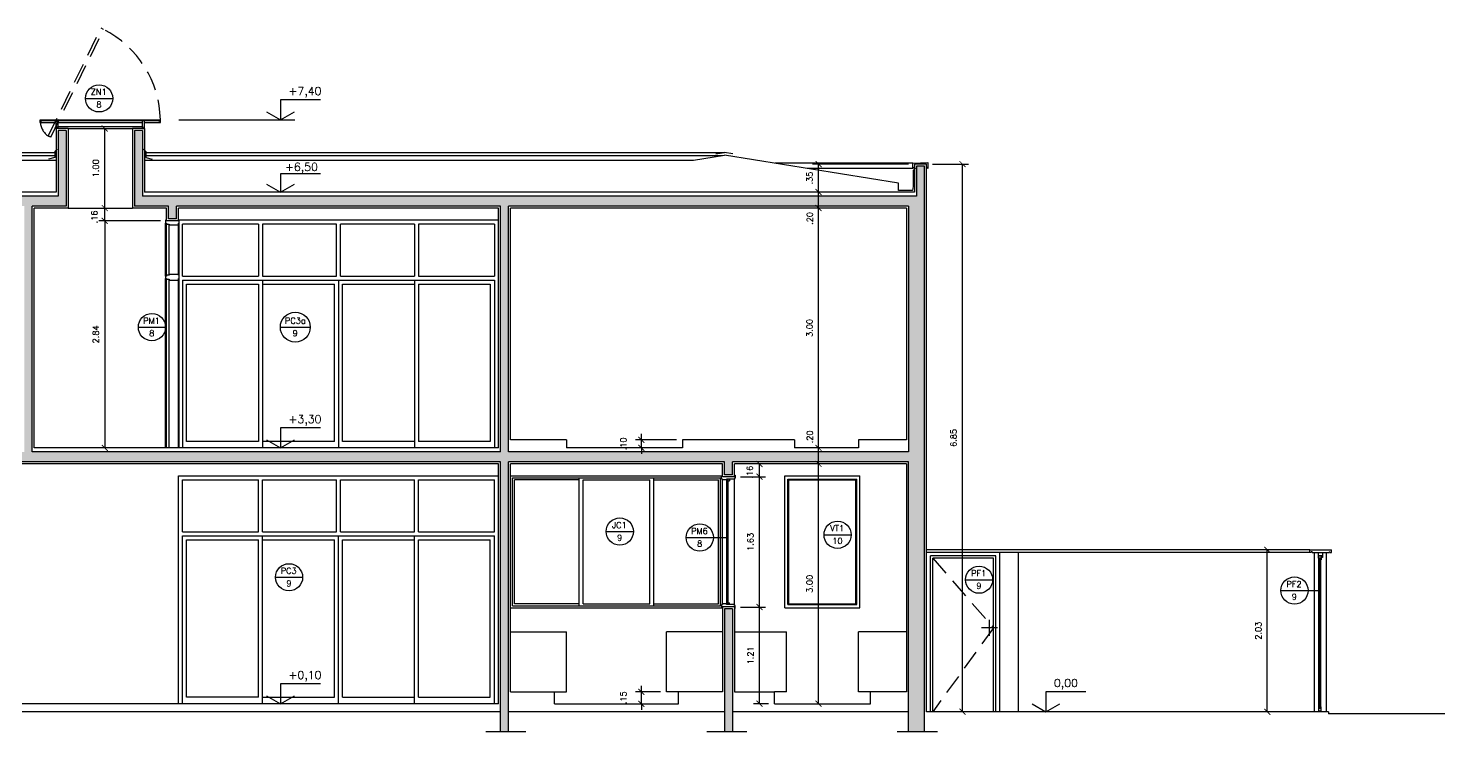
# Model space of a CAD drawing. Header units: millimetres. Extents: x 146.1 to 229.1, y 124.7 to 156.6.
# Drawn here: x 211.44 to 229.14, y 147.82 to 156.62 of the extents above; entities that cross this region are included whole.
import ezdxf

# ---------------------------------------------------------------- set-up
doc = ezdxf.new("R2010")
doc.units = ezdxf.units.MM
doc.linetypes.add('HIDDEN', pattern=[0.375, 0.25, -0.125])
for name, color, linetype in [('ALV', 5, 'Continuous'), ('CAIX', 2, 'Continuous'), ('CAIXN', 7, 'Continuous'), ('COTAS', 1, 'Continuous'), ('LPROJ', 7, 'HIDDEN'), ('LVISTA', 1, 'Continuous'), ('LVISTA01', 8, 'Continuous'), ('LVISTA02', 1, 'Continuous'), ('NOTAS', 2, 'Continuous'), ('REVEST', 2, 'Continuous'), ('SOLID', 8, 'Continuous')]:
    doc.layers.add(name, color=color, linetype=linetype)
doc.styles.add('60-50', font='romans.shx', dxfattribs={"height": 0.075})
doc.styles.add('80-50', font='romans.shx', dxfattribs={"height": 0.1})
doc.dimstyles.new('50', dxfattribs={"dimtxt": 0.1, "dimasz": 2.5, "dimexe": 1.25, "dimexo": 0.625, "dimgap": 0.075, "dimtad": 1, "dimzin": 0, "dimdsep": 46, "dimtxsty": '60-50', "dimcen": 2.5, "dimclrt": 3, "dimadec": 0, "dimazin": 0, "dimtfac": 1, "dimtmove": 0, "dimatfit": 3, "dimfxl": 1, "dimarcsym": 0})

# ---------------------------------------------------------------- blocks, each defined once
blk = doc.blocks.new('_ARCHTICK')
at = {"color": 0, "linetype": 'ByBlock', "const_width": 0.15}
blk.add_lwpolyline([(-0.5, -0.5), (0.5, 0.5)], dxfattribs=at)
blk = doc.blocks.new('*D47')
at = {"color": 0, "linetype": 'ByBlock'}
blk.add_line((221.313, 148.173), (221.313, 151.173), dxfattribs=at)
at = {"layer": 'DEFPOINTS', "color": 0, "linetype": 'ByBlock'}
for p in [(221.313, 151.173), (221.313, 151.173), (221.313, 148.173)]:
    blk.add_point(p, dxfattribs=at)
at = {"color": 0, "linetype": 'ByBlock', "xscale": 0.075, "yscale": 0.075, "zscale": 0.075}
for p, rotation in [((221.313, 151.173), 90), ((221.313, 148.173), 270)]:
    blk.add_blockref('_ARCHTICK', p, dxfattribs=dict(at, rotation=rotation))
at = {"color": 3, "linetype": 'ByBlock', "insert": (221.201, 149.673), "char_height": 0.075, "attachment_point": 5, "rotation": 90, "style": '60-50'}
blk.add_mtext('3.00', dxfattribs=at)
blk = doc.blocks.new('*D48')
at = {"color": 0, "linetype": 'ByBlock'}
blk.add_line((221.313, 151.173), (221.313, 151.373), dxfattribs=at)
at = {"layer": 'DEFPOINTS', "color": 0, "linetype": 'ByBlock'}
for p in [(221.313, 151.373), (221.313, 151.373), (221.313, 151.173)]:
    blk.add_point(p, dxfattribs=at)
at = {"color": 0, "linetype": 'ByBlock', "xscale": 0.075, "yscale": 0.075, "zscale": 0.075}
for p, rotation in [((221.313, 151.373), 90), ((221.313, 151.173), 270)]:
    blk.add_blockref('_ARCHTICK', p, dxfattribs=dict(at, rotation=rotation))
at = {"color": 3, "linetype": 'ByBlock', "insert": (221.204, 151.511), "char_height": 0.075, "attachment_point": 5, "rotation": 90, "style": '60-50'}
blk.add_mtext('.20', dxfattribs=at)
blk = doc.blocks.new('*D49')
at = {"color": 0, "linetype": 'ByBlock'}
blk.add_line((221.313, 151.373), (221.313, 154.373), dxfattribs=at)
at = {"layer": 'DEFPOINTS', "color": 0, "linetype": 'ByBlock'}
for p in [(221.313, 154.373), (221.313, 154.373), (221.313, 151.373)]:
    blk.add_point(p, dxfattribs=at)
at = {"color": 0, "linetype": 'ByBlock', "xscale": 0.075, "yscale": 0.075, "zscale": 0.075}
for p, rotation in [((221.313, 154.373), 90), ((221.313, 151.373), 270)]:
    blk.add_blockref('_ARCHTICK', p, dxfattribs=dict(at, rotation=rotation))
at = {"color": 3, "linetype": 'ByBlock', "insert": (221.201, 152.873), "char_height": 0.075, "attachment_point": 5, "rotation": 90, "style": '60-50'}
blk.add_mtext('3.00', dxfattribs=at)
blk = doc.blocks.new('*D50')
at = {"color": 0, "linetype": 'ByBlock'}
blk.add_line((221.313, 154.373), (221.313, 154.573), dxfattribs=at)
at = {"layer": 'DEFPOINTS', "color": 0, "linetype": 'ByBlock'}
for p in [(221.313, 154.573), (221.313, 154.573), (221.313, 154.373)]:
    blk.add_point(p, dxfattribs=at)
at = {"color": 0, "linetype": 'ByBlock', "xscale": 0.075, "yscale": 0.075, "zscale": 0.075}
for p, rotation in [((221.313, 154.573), 90), ((221.313, 154.373), 270)]:
    blk.add_blockref('_ARCHTICK', p, dxfattribs=dict(at, rotation=rotation))
at = {"color": 3, "linetype": 'ByBlock', "insert": (221.203, 154.244), "char_height": 0.075, "attachment_point": 5, "rotation": 90, "style": '60-50'}
blk.add_mtext('.20', dxfattribs=at)
blk = doc.blocks.new('*D51')
at = {"color": 0, "linetype": 'ByBlock'}
for p, q in [((222.436, 154.923), (221.238, 154.923)), ((221.313, 154.573), (221.313, 154.923))]:
    blk.add_line(p, q, dxfattribs=at)
at = {"layer": 'DEFPOINTS', "color": 0, "linetype": 'ByBlock'}
for p in [(221.313, 154.923), (222.511, 154.923), (221.313, 154.573)]:
    blk.add_point(p, dxfattribs=at)
at = {"color": 0, "linetype": 'ByBlock', "xscale": 0.075, "yscale": 0.075, "zscale": 0.075}
for p, rotation in [((221.313, 154.923), 90), ((221.313, 154.573), 270)]:
    blk.add_blockref('_ARCHTICK', p, dxfattribs=dict(at, rotation=rotation))
at = {"color": 3, "linetype": 'ByBlock', "insert": (221.201, 154.748), "char_height": 0.075, "attachment_point": 5, "rotation": 90, "style": '60-50'}
blk.add_mtext('.35', dxfattribs=at)
blk = doc.blocks.new('*D52')
at = {"color": 0, "linetype": 'ByBlock'}
for p, q in [((219.098, 148.323), (219.098, 148.398)), ((219.336, 148.323), (219.023, 148.323)), ((219.098, 148.173), (219.098, 148.323)), ((219.098, 148.173), (219.098, 148.323)), ((219.098, 148.173), (219.098, 148.098))]:
    blk.add_line(p, q, dxfattribs=at)
at = {"layer": 'DEFPOINTS', "color": 0, "linetype": 'ByBlock'}
for p in [(219.098, 148.323), (219.411, 148.323), (219.098, 148.173)]:
    blk.add_point(p, dxfattribs=at)
at = {"color": 0, "linetype": 'ByBlock', "xscale": 0.075, "yscale": 0.075, "zscale": 0.075}
for p, rotation in [((219.098, 148.323), 270), ((219.098, 148.173), 90)]:
    blk.add_blockref('_ARCHTICK', p, dxfattribs=dict(at, rotation=rotation))
at = {"color": 3, "linetype": 'ByBlock', "insert": (218.873, 148.248), "char_height": 0.075, "attachment_point": 5, "rotation": 90, "style": '60-50'}
blk.add_mtext('.15', dxfattribs=at)
blk = doc.blocks.new('*D53')
at = {"color": 0, "linetype": 'ByBlock'}
for p, q in [((219.098, 151.473), (219.098, 151.548)), ((219.536, 151.473), (219.023, 151.473)), ((219.098, 151.373), (219.098, 151.473)), ((219.098, 151.373), (219.098, 151.473)), ((219.098, 151.373), (219.098, 151.298))]:
    blk.add_line(p, q, dxfattribs=at)
at = {"layer": 'DEFPOINTS', "color": 0, "linetype": 'ByBlock'}
for p in [(219.098, 151.473), (219.098, 151.373), (219.611, 151.473)]:
    blk.add_point(p, dxfattribs=at)
at = {"color": 0, "linetype": 'ByBlock', "xscale": 0.075, "yscale": 0.075, "zscale": 0.075}
for p, rotation in [((219.098, 151.473), 270), ((219.098, 151.373), 90)]:
    blk.add_blockref('_ARCHTICK', p, dxfattribs=dict(at, rotation=rotation))
at = {"color": 3, "linetype": 'ByBlock', "insert": (218.873, 151.423), "char_height": 0.075, "attachment_point": 5, "rotation": 90, "style": '60-50'}
blk.add_mtext('.10', dxfattribs=at)
blk = doc.blocks.new('*D54')
at = {"color": 0, "linetype": 'ByBlock'}
for p, q in [((222.736, 154.923), (223.187, 154.923)), ((223.112, 148.073), (223.112, 154.923))]:
    blk.add_line(p, q, dxfattribs=at)
at = {"layer": 'DEFPOINTS', "color": 0, "linetype": 'ByBlock'}
for p in [(222.661, 154.923), (223.112, 154.923), (223.112, 148.073)]:
    blk.add_point(p, dxfattribs=at)
at = {"color": 0, "linetype": 'ByBlock', "xscale": 0.075, "yscale": 0.075, "zscale": 0.075}
for p, rotation in [((223.112, 154.923), 90), ((223.112, 148.073), 270)]:
    blk.add_blockref('_ARCHTICK', p, dxfattribs=dict(at, rotation=rotation))
at = {"color": 3, "linetype": 'ByBlock', "insert": (223, 151.498), "char_height": 0.075, "attachment_point": 5, "rotation": 90, "style": '60-50'}
blk.add_mtext('6.85', dxfattribs=at)
blk = doc.blocks.new('*D55')
at = {"color": 0, "linetype": 'ByBlock'}
blk.add_line((226.922, 148.073), (226.922, 150.098), dxfattribs=at)
at = {"layer": 'DEFPOINTS', "color": 0, "linetype": 'ByBlock'}
for p in [(226.922, 150.098), (226.922, 150.098), (226.922, 148.073)]:
    blk.add_point(p, dxfattribs=at)
at = {"color": 0, "linetype": 'ByBlock', "xscale": 0.075, "yscale": 0.075, "zscale": 0.075}
for p, rotation in [((226.922, 150.098), 90), ((226.922, 148.073), 270)]:
    blk.add_blockref('_ARCHTICK', p, dxfattribs=dict(at, rotation=rotation))
at = {"color": 3, "linetype": 'ByBlock', "insert": (226.81, 149.086), "char_height": 0.075, "attachment_point": 5, "rotation": 90, "style": '60-50'}
blk.add_mtext('2.03', dxfattribs=at)
blk = doc.blocks.new('*D56')
at = {"color": 0, "linetype": 'ByBlock'}
blk.add_line((212.391, 154.373), (212.391, 155.368), dxfattribs=at)
at = {"layer": 'DEFPOINTS', "color": 0, "linetype": 'ByBlock'}
for p in [(212.391, 155.368), (212.391, 155.368), (212.391, 154.373)]:
    blk.add_point(p, dxfattribs=at)
at = {"color": 0, "linetype": 'ByBlock', "xscale": 0.075, "yscale": 0.075, "zscale": 0.075}
for p, rotation in [((212.391, 155.368), 90), ((212.391, 154.373), 270)]:
    blk.add_blockref('_ARCHTICK', p, dxfattribs=dict(at, rotation=rotation))
at = {"color": 3, "linetype": 'ByBlock', "insert": (212.278, 154.871), "char_height": 0.075, "attachment_point": 5, "rotation": 90, "style": '60-50'}
blk.add_mtext('1.00', dxfattribs=at)
blk = doc.blocks.new('*D57')
at = {"color": 0, "linetype": 'ByBlock'}
for p, q in [((213.086, 154.213), (212.316, 154.213)), ((212.391, 154.213), (212.391, 154.373))]:
    blk.add_line(p, q, dxfattribs=at)
at = {"layer": 'DEFPOINTS', "color": 0, "linetype": 'ByBlock'}
for p in [(212.391, 154.373), (212.391, 154.373), (213.161, 154.213)]:
    blk.add_point(p, dxfattribs=at)
at = {"color": 0, "linetype": 'ByBlock', "xscale": 0.075, "yscale": 0.075, "zscale": 0.075}
for p, rotation in [((212.391, 154.373), 90), ((212.391, 154.213), 270)]:
    blk.add_blockref('_ARCHTICK', p, dxfattribs=dict(at, rotation=rotation))
at = {"color": 3, "linetype": 'ByBlock', "insert": (212.261, 154.262), "char_height": 0.075, "attachment_point": 5, "rotation": 90, "style": '60-50'}
blk.add_mtext('.16', dxfattribs=at)
blk = doc.blocks.new('*D58')
at = {"color": 0, "linetype": 'ByBlock'}
for p, q in [((220.336, 149.383), (220.65, 149.383)), ((220.575, 148.173), (220.575, 149.383)), ((220.686, 148.173), (220.5, 148.173))]:
    blk.add_line(p, q, dxfattribs=at)
at = {"layer": 'DEFPOINTS', "color": 0, "linetype": 'ByBlock'}
for p in [(220.261, 149.383), (220.575, 149.383), (220.761, 148.173)]:
    blk.add_point(p, dxfattribs=at)
at = {"color": 0, "linetype": 'ByBlock', "xscale": 0.075, "yscale": 0.075, "zscale": 0.075}
for p, rotation in [((220.575, 149.383), 90), ((220.575, 148.173), 270)]:
    blk.add_blockref('_ARCHTICK', p, dxfattribs=dict(at, rotation=rotation))
at = {"color": 3, "linetype": 'ByBlock', "insert": (220.462, 148.778), "char_height": 0.075, "attachment_point": 5, "rotation": 90, "style": '60-50'}
blk.add_mtext('1.21', dxfattribs=at)
blk = doc.blocks.new('*D59')
at = {"color": 0, "linetype": 'ByBlock'}
for p, q in [((220.336, 151.013), (220.65, 151.013)), ((220.575, 149.383), (220.575, 151.013))]:
    blk.add_line(p, q, dxfattribs=at)
at = {"layer": 'DEFPOINTS', "color": 0, "linetype": 'ByBlock'}
for p in [(220.261, 151.013), (220.575, 151.013), (220.261, 149.383)]:
    blk.add_point(p, dxfattribs=at)
at = {"color": 0, "linetype": 'ByBlock', "xscale": 0.075, "yscale": 0.075, "zscale": 0.075}
for p, rotation in [((220.575, 151.013), 90), ((220.575, 149.383), 270)]:
    blk.add_blockref('_ARCHTICK', p, dxfattribs=dict(at, rotation=rotation))
at = {"color": 3, "linetype": 'ByBlock', "insert": (220.462, 150.198), "char_height": 0.075, "attachment_point": 5, "rotation": 90, "style": '60-50'}
blk.add_mtext('1.63', dxfattribs=at)
blk = doc.blocks.new('*D60')
at = {"color": 0, "linetype": 'ByBlock'}
for p, q in [((220.5, 151.173), (220.5, 151.173)), ((220.575, 151.013), (220.575, 151.173))]:
    blk.add_line(p, q, dxfattribs=at)
at = {"layer": 'DEFPOINTS', "color": 0, "linetype": 'ByBlock'}
for p in [(220.261, 151.013), (220.575, 151.173), (220.575, 151.173)]:
    blk.add_point(p, dxfattribs=at)
at = {"color": 0, "linetype": 'ByBlock', "xscale": 0.075, "yscale": 0.075, "zscale": 0.075}
for p, rotation in [((220.575, 151.173), 90), ((220.575, 151.013), 270)]:
    blk.add_blockref('_ARCHTICK', p, dxfattribs=dict(at, rotation=rotation))
at = {"color": 3, "linetype": 'ByBlock', "insert": (220.453, 151.07), "char_height": 0.075, "attachment_point": 5, "rotation": 90, "style": '60-50'}
blk.add_mtext('.16', dxfattribs=at)
blk = doc.blocks.new('*D61')
at = {"color": 0, "linetype": 'ByBlock'}
blk.add_line((212.391, 154.213), (212.391, 151.373), dxfattribs=at)
at = {"layer": 'DEFPOINTS', "color": 0, "linetype": 'ByBlock'}
for p in [(212.391, 154.213), (212.391, 151.373), (212.391, 151.373)]:
    blk.add_point(p, dxfattribs=at)
at = {"color": 0, "linetype": 'ByBlock', "xscale": 0.075, "yscale": 0.075, "zscale": 0.075}
for p, rotation in [((212.391, 154.213), 90), ((212.391, 151.373), 270)]:
    blk.add_blockref('_ARCHTICK', p, dxfattribs=dict(at, rotation=rotation))
at = {"color": 3, "linetype": 'ByBlock', "insert": (212.278, 152.793), "char_height": 0.075, "attachment_point": 5, "rotation": 90, "style": '60-50'}
blk.add_mtext('2.84', dxfattribs=at)

msp = doc.modelspace()

# ---------------------------------------------------------------- hatches: boundary and pattern name
at = {"layer": 'SOLID'}
h = msp.add_hatch(color=256, dxfattribs=at)
h.paths.add_polyline_path([(202.9857, 151.1983), (217.3357, 151.1983), (217.3357, 147.8233), (217.4357, 147.8233), (217.4357, 151.1983), (220.1357, 151.1983), (220.1357, 151.0383), (220.2357, 151.0383), (220.2357, 151.1983), (222.4357, 151.1983), (222.4357, 147.8233), (222.6357, 147.8233), (222.6357, 154.8983), (222.5357, 154.8983), (222.5357, 154.5233), (212.8607, 154.5233), (212.8607, 155.3433), (212.7607, 155.3433), (212.7607, 154.3983), (213.1857, 154.3983), (213.1857, 154.2383), (213.2857, 154.2383), (213.2857, 154.3983), (217.3357, 154.3983), (217.3357, 151.3233), (211.4857, 151.3233), (211.4857, 154.3983), (211.9107, 154.3983), (211.9107, 155.3433), (211.8107, 155.3433), (211.8107, 154.5233), (202.8857, 154.5233), (202.8857, 154.8983), (202.7857, 154.8983), (202.7857, 147.8233), (202.9857, 147.8233)])
h.paths.add_polyline_path([(202.9857, 151.3233), (202.9857, 154.3983), (207.7857, 154.3983), (207.7857, 151.3233)], flags=16)
h.paths.add_polyline_path([(207.8857, 151.3233), (207.8857, 154.3983), (211.3857, 154.3983), (211.3857, 151.3233)], flags=16)
h.paths.add_polyline_path([(217.4357, 151.3233), (217.4357, 154.3983), (222.4357, 154.3983), (222.4357, 151.3233)], flags=16)
h.paths.add_polyline_path([(220.1357, 147.8233), (220.2357, 147.8233), (220.2357, 149.3583), (220.1357, 149.3583)], flags=17)

# ---------------------------------------------------------------- linework, layer by layer
at = {"layer": 'ALV'}
for p, q in [((211.8107, 155.3433), (211.8107, 154.5233)), ((211.9107, 155.3433), (211.8107, 155.3433)), ((211.9107, 155.3433), (211.9107, 154.3983)), ((212.7607, 155.3433), (212.7607, 154.3983)), ((212.8607, 155.3433), (212.7607, 155.3433)), ((212.8607, 155.3433), (212.8607, 154.5233)), ((222.6357, 154.8983), (222.5357, 154.8983)), ((222.5357, 154.8983), (222.5357, 154.5233)), ((222.6357, 147.8233), (222.6357, 154.8983)), ((211.8107, 154.5233), (202.8857, 154.5233)), ((211.4857, 151.3233), (211.4857, 154.3983)), ((211.9107, 154.3983), (211.4857, 154.3983)), ((213.1857, 154.3983), (212.7607, 154.3983)), ((222.5357, 154.5233), (212.8607, 154.5233)), ((213.1857, 154.2383), (213.1857, 154.3983)), ((217.3357, 154.3983), (213.2857, 154.3983)), ((213.2857, 154.2383), (213.2857, 154.3983)), ((217.3357, 151.3233), (217.3357, 154.3983)), ((217.4357, 151.3233), (217.4357, 154.3983)), ((222.4357, 154.3983), (217.4357, 154.3983)), ((222.4357, 154.3983), (222.4357, 151.3233)), ((213.2857, 154.2383), (213.1857, 154.2383)), ((217.3357, 151.1983), (202.9857, 151.1983)), ((217.3357, 151.3233), (211.4857, 151.3233)), ((217.3357, 147.8233), (217.3357, 151.1983)), ((222.4357, 151.3233), (217.4357, 151.3233)), ((217.4357, 147.8233), (217.4357, 151.1983)), ((220.1357, 151.1983), (217.4357, 151.1983)), ((220.1357, 151.0383), (220.1357, 151.1983)), ((222.4357, 151.1983), (220.2357, 151.1983)), ((220.2357, 151.0383), (220.2357, 151.1983)), ((222.4357, 147.8233), (222.4357, 151.1983)), ((220.2357, 151.0383), (220.1357, 151.0383)), ((220.1357, 149.3583), (220.1357, 147.8233)), ((220.2357, 149.3583), (220.1357, 149.3583)), ((220.2357, 149.3583), (220.2357, 147.8233))]:
    msp.add_line(p, q, dxfattribs=at)
at = {"layer": 'CAIX'}
for p, q in [((213.1607, 153.5333), (213.1607, 154.1733)), ((213.1957, 153.5433), (213.1957, 154.1633)), ((213.1607, 151.3733), (213.1607, 153.4833)), ((213.1957, 151.3733), (213.1957, 153.4733)), ((220.1607, 150.9733), (220.1607, 149.4233)), ((220.1807, 150.9833), (220.1807, 149.4133)), ((220.1807, 150.9633), (220.2007, 150.9633)), ((220.2007, 150.9833), (220.2007, 150.9633)), ((227.5757, 149.9933), (227.5757, 148.1146)), ((227.5857, 149.9908), (227.5857, 148.1346)), ((220.1807, 149.4333), (220.2007, 149.4333)), ((220.2007, 149.4133), (220.2007, 149.4333))]:
    msp.add_line(p, q, dxfattribs=at)
for points in [[(211.796, 155.109), (211.766, 155.079), (211.766, 155.004), (211.686, 154.984)], [(212.8753, 155.1113), (212.9053, 155.0813), (212.9053, 155.0063), (212.9853, 154.9863)], [(222.5107, 154.8883), (222.4907, 154.8683), (222.4907, 154.9333), (222.6807, 154.9433), (222.6807, 154.8683), (222.6607, 154.8883)], [(222.5267, 154.8746), (222.4967, 154.8446), (222.4967, 154.6427), (222.4891, 154.5933)], [(213.1607, 154.2233), (213.1507, 154.2233), (213.1507, 154.1833), (213.1607, 154.1833), (213.1607, 154.1733), (213.1957, 154.1733), (213.1957, 154.1633), (213.3107, 154.1633), (213.3107, 154.1833), (213.3207, 154.1833), (213.3207, 154.2233), (213.3107, 154.2233)], [(220.2607, 151.0333), (220.2707, 151.0333), (220.2707, 150.9933), (220.2607, 150.9933), (220.2607, 150.9833), (220.1607, 150.9833), (220.1607, 150.9733), (220.1107, 150.9733), (220.1107, 150.9833), (220.1007, 150.9833), (220.1007, 151.0233), (220.1107, 151.0233)], [(227.6117, 150.0633), (227.6117, 150.0033), (227.6017, 150.0033), (227.6017, 150.0233), (227.5607, 150.0233), (227.5607, 150.0633)], [(220.2607, 149.3633), (220.2707, 149.3633), (220.2707, 149.4033), (220.2607, 149.4033), (220.2607, 149.4133), (220.1607, 149.4133), (220.1607, 149.4233), (220.1107, 149.4233), (220.1107, 149.4133), (220.1007, 149.4133), (220.1007, 149.3733), (220.1107, 149.3733)]]:
    msp.add_lwpolyline(points, dxfattribs=at)
for points in [[(213.1957, 153.5333), (213.1607, 153.5333), (213.1607, 153.5233), (213.1507, 153.5233), (213.1507, 153.4933), (213.1607, 153.4933), (213.1607, 153.4833), (213.1957, 153.4833), (213.1957, 153.4733), (213.3107, 153.4733), (213.3107, 153.4933), (213.3207, 153.4933), (213.3207, 153.5333), (213.3107, 153.5333), (213.3107, 153.5433), (213.1957, 153.5433)], [(227.5957, 150.0233), (227.5957, 149.9733), (227.5857, 149.9733), (227.5857, 149.9933), (227.5707, 149.9933), (227.5707, 149.9933), (227.5607, 149.9933), (227.5607, 150.0233)], [(227.5957, 148.0846), (227.5957, 148.1346), (227.5857, 148.1346), (227.5857, 148.1146), (227.5707, 148.1146), (227.5707, 148.1146), (227.5607, 148.1146), (227.5607, 148.0846)]]:
    msp.add_lwpolyline(points, close=True, dxfattribs=at)
at = {"layer": 'CAIXN', "color": 8, "ltscale": 0.5}
for p, q in [((212.1499, 155.745), (212.4899, 155.745)), ((212.8107, 152.8838), (213.1507, 152.8838)), ((214.5858, 152.8838), (214.9598, 152.8838)), ((218.6584, 150.3265), (218.9984, 150.3265)), ((219.6582, 150.2524), (220.1607, 150.2524)), ((221.3811, 150.2867), (221.7211, 150.2867)), ((214.5246, 149.755), (214.8646, 149.755)), ((223.1492, 149.7246), (223.4892, 149.7246)), ((227.0915, 149.5885), (227.5757, 149.5885))]:
    msp.add_line(p, q, dxfattribs=at)
for centre, radius in [((212.3199, 155.745), 0.17), ((212.9807, 152.8838), 0.17), ((214.7728, 152.8838), 0.187), ((218.8284, 150.3265), 0.17), ((219.8282, 150.2524), 0.17), ((221.5511, 150.2867), 0.17), ((214.6946, 149.755), 0.17), ((223.3192, 149.7246), 0.17), ((227.2615, 149.5885), 0.17)]:
    msp.add_circle(centre, radius, dxfattribs=at)
at = {"layer": 'LPROJ'}
for p, q in [((211.6845, 155.2749), (212.3445, 156.6219)), ((211.7159, 155.2595), (212.376, 156.6066)), ((212.376, 156.6066), (212.3445, 156.6219)), ((211.7159, 155.2595), (211.6845, 155.2749)), ((211.7159, 155.2595), (211.6934, 155.2705)), ((222.7407, 149.9933), (223.4999, 149.1233)), ((223.4999, 149.1233), (222.7407, 148.0733))]:
    msp.add_line(p, q, dxfattribs=at)
for radius, start, end in [(1.2877, 1.00118, 63.33856), (0.2129, 183.36646, 237.82728)]:
    msp.add_arc((211.7982, 155.4558), radius, start, end, dxfattribs=at)
at = {"layer": 'LVISTA', "color": 2}
for p, q in [((211.5857, 155.4783), (213.0857, 155.4783)), ((211.5857, 155.4683), (211.5857, 155.4783)), ((211.6107, 155.4683), (213.0607, 155.4683)), ((213.0857, 155.4683), (213.0857, 155.4783)), ((222.3107, 154.5933), (222.3107, 154.6828)), ((222.4891, 154.5933), (222.3107, 154.5933))]:
    msp.add_line(p, q, dxfattribs=at)
at = {"layer": 'LVISTA'}
for p, q in [((211.5907, 155.4433), (211.7857, 155.4433)), ((211.7857, 155.3933), (211.7857, 155.4683)), ((211.8107, 155.3733), (211.8107, 155.4683)), ((211.8107, 155.4433), (212.8607, 155.4433)), ((212.8607, 155.3733), (212.8607, 155.4683)), ((212.8857, 155.3933), (212.8857, 155.4683)), ((212.8857, 155.4433), (213.0807, 155.4433)), ((211.8107, 155.3933), (212.8607, 155.3933)), ((211.9357, 155.3683), (212.7357, 155.3683)), ((205.5857, 155.0669), (211.766, 155.0669)), ((205.5857, 155.0324), (211.766, 155.0324)), ((212.9053, 155.0669), (220.1357, 155.0669)), ((212.9053, 155.0324), (220.1105, 155.0324)), ((211.9357, 154.3733), (212.7357, 154.3733))]:
    msp.add_line(p, q, dxfattribs=at)
at = {"layer": 'LVISTA', "color": 2}
for points in [[(211.6107, 155.4633), (211.5907, 155.4633), (211.5907, 155.4433), (211.5857, 155.4433), (211.5857, 155.4683), (211.6107, 155.4683)], [(211.6107, 155.4633), (211.5907, 155.4633), (211.5907, 155.4433), (211.5857, 155.4433), (211.5857, 155.4683), (211.6107, 155.4683)], [(213.0607, 155.4633), (213.0807, 155.4633), (213.0807, 155.4433), (213.0857, 155.4433), (213.0857, 155.4683), (213.0607, 155.4683)], [(213.0607, 155.4633), (213.0807, 155.4633), (213.0807, 155.4433), (213.0857, 155.4433), (213.0857, 155.4683), (213.0607, 155.4683)], [(211.7907, 155.3933), (211.7907, 155.3733), (211.8107, 155.3733), (211.8107, 155.3683), (211.7857, 155.3683), (211.7857, 155.3933)], [(212.8807, 155.3933), (212.8807, 155.3733), (212.8607, 155.3733), (212.8607, 155.3683), (212.8857, 155.3683), (212.8857, 155.3933)]]:
    msp.add_lwpolyline(points, close=True, dxfattribs=at)
at = {"layer": 'LVISTA'}
msp.add_circle((211.7982, 155.4558), 0.00535, dxfattribs=at)
at = {"layer": 'LVISTA01'}
for p, q in [((217.4607, 149.0733), (218.1607, 149.0733)), ((218.1607, 148.3233), (218.1607, 149.0733)), ((219.4107, 148.3233), (219.4107, 149.0733)), ((220.1107, 149.0733), (219.4107, 149.0733)), ((220.2607, 149.0733), (220.9107, 149.0733)), ((220.9107, 148.3233), (220.9107, 149.0733)), ((221.8107, 148.3233), (221.8107, 149.0733)), ((222.4107, 149.0733), (221.8107, 149.0733)), ((218.0107, 148.3233), (218.1607, 148.3233)), ((219.5607, 148.3233), (219.4107, 148.3233)), ((220.9107, 148.3233), (220.7607, 148.3233)), ((221.9607, 148.3233), (221.8107, 148.3233))]:
    msp.add_line(p, q, dxfattribs=at)
at = {"layer": 'LVISTA02', "color": 2}
for p, q in [((205.4119, 154.9737), (211.7857, 154.9737)), ((212.8857, 154.9737), (219.7498, 154.9737)), ((219.7498, 154.9737), (220.1357, 155.0365)), ((220.0296, 155.0496), (220.1357, 155.0669)), ((220.2417, 155.0496), (220.1357, 155.0669)), ((222.3107, 154.6828), (220.1357, 155.0365))]:
    msp.add_line(p, q, dxfattribs=at)
at = {"layer": 'LVISTA02'}
for p, q in [((222.4907, 154.9333), (220.7702, 154.9333)), ((222.4907, 154.8683), (221.1699, 154.8683)), ((217.3107, 154.2233), (213.3207, 154.2233)), ((213.1507, 153.5233), (213.1507, 154.1833)), ((213.3107, 153.5433), (213.3107, 154.1633)), ((213.3207, 153.5333), (213.3207, 154.1833)), ((213.3607, 153.5233), (213.3607, 154.1733)), ((214.3107, 154.1733), (213.3607, 154.1733)), ((214.3107, 154.1733), (214.3107, 153.5233)), ((214.3607, 154.1733), (214.3607, 153.5233)), ((215.2857, 154.1733), (214.3607, 154.1733)), ((215.2857, 153.5233), (215.2857, 154.1733)), ((215.3357, 153.5233), (215.3357, 154.1733)), ((216.2607, 154.1733), (215.3357, 154.1733)), ((216.2607, 154.1733), (216.2607, 153.5233)), ((216.3107, 154.1733), (216.3107, 153.5233)), ((217.2607, 154.1733), (216.3107, 154.1733)), ((217.2607, 154.1733), (217.2607, 153.5233)), ((213.1507, 151.3733), (213.1507, 153.4933)), ((213.3207, 151.3733), (213.3207, 153.4933)), ((213.3607, 153.5233), (214.3107, 153.5233)), ((214.3607, 153.5233), (215.2857, 153.5233)), ((215.3357, 153.5233), (216.2607, 153.5233)), ((216.3107, 153.5233), (217.2607, 153.5233)), ((213.3107, 151.3733), (213.3107, 153.4733)), ((213.3607, 153.4733), (213.3607, 151.3733)), ((213.3607, 153.4733), (217.2607, 153.4733)), ((213.4132, 153.4233), (214.3107, 153.4233)), ((213.4132, 151.4533), (213.4132, 153.4233)), ((214.3107, 153.4233), (214.3107, 151.4533)), ((214.3607, 153.4733), (214.3607, 151.3733)), ((214.3607, 153.4233), (215.2607, 153.4233)), ((215.2607, 151.4533), (215.2607, 153.4233)), ((215.3107, 153.4733), (215.3107, 151.3733)), ((215.3607, 151.4533), (215.3607, 153.4233)), ((215.3607, 153.4233), (216.2607, 153.4233)), ((216.2607, 153.4733), (216.2607, 151.3733)), ((216.3107, 153.4233), (216.3107, 151.4533)), ((216.3107, 153.4233), (217.2082, 153.4233)), ((217.2082, 153.4233), (217.2082, 151.4533)), ((217.2607, 153.4733), (217.2607, 151.3733)), ((214.3107, 151.4533), (213.4132, 151.4533)), ((215.2607, 151.4533), (214.3607, 151.4533)), ((216.2607, 151.4533), (215.3607, 151.4533)), ((217.2082, 151.4533), (216.3107, 151.4533)), ((213.3107, 148.1733), (213.3107, 151.0233)), ((213.3107, 151.0233), (217.3107, 151.0233)), ((217.4607, 151.0233), (220.1007, 151.0233)), ((220.8907, 149.3733), (220.8907, 151.0233)), ((220.8907, 151.0233), (221.8307, 151.0233)), ((221.8307, 149.3733), (221.8307, 151.0233)), ((213.3607, 150.3233), (213.3607, 150.9733)), ((213.3607, 150.9733), (214.3107, 150.9733)), ((214.3107, 150.3233), (214.3107, 150.9733)), ((214.3607, 150.3233), (214.3607, 150.9733)), ((214.3607, 150.9733), (215.2857, 150.9733)), ((215.2857, 150.3233), (215.2857, 150.9733)), ((215.3357, 150.3233), (215.3357, 150.9733)), ((215.3357, 150.9733), (216.2607, 150.9733)), ((216.2607, 150.3233), (216.2607, 150.9733)), ((216.3107, 150.3233), (216.3107, 150.9733)), ((216.3107, 150.9733), (217.2607, 150.9733)), ((217.2607, 150.3233), (217.2607, 150.9733)), ((217.4857, 149.3983), (217.4857, 150.9983)), ((217.4857, 150.9983), (220.0857, 150.9983)), ((217.5107, 149.4233), (217.5107, 150.9733)), ((218.319, 150.9733), (217.5107, 150.9733)), ((218.319, 149.3983), (218.319, 150.9983)), ((218.369, 149.4233), (218.369, 150.9733)), ((218.369, 150.9733), (219.2023, 150.9733)), ((219.2023, 149.4233), (219.2023, 150.9733)), ((219.2523, 149.3983), (219.2523, 150.9983)), ((219.2523, 150.9733), (220.0607, 150.9733)), ((220.0607, 149.4233), (220.0607, 150.9733)), ((220.0857, 149.3983), (220.0857, 150.9983)), ((220.1107, 149.4233), (220.1107, 150.9733)), ((220.2607, 149.4133), (220.2607, 150.9833)), ((220.9307, 149.4133), (220.9307, 150.9833)), ((220.9307, 150.9833), (221.7907, 150.9833)), ((220.9407, 149.4233), (220.9407, 150.9733)), ((220.9407, 150.9733), (221.7807, 150.9733)), ((221.7807, 149.4233), (221.7807, 150.9733)), ((221.7907, 149.4133), (221.7907, 150.9833)), ((213.3607, 150.3233), (214.3107, 150.3233)), ((214.3607, 150.3233), (215.2857, 150.3233)), ((215.3357, 150.3233), (216.2607, 150.3233)), ((216.3107, 150.3233), (217.2607, 150.3233)), ((213.3607, 148.1733), (213.3607, 150.2733)), ((213.3607, 150.2733), (217.2607, 150.2733)), ((213.4132, 148.2533), (213.4132, 150.2233)), ((213.4132, 150.2233), (214.3107, 150.2233)), ((214.3107, 148.2533), (214.3107, 150.2233)), ((214.3607, 148.1733), (214.3607, 150.2733)), ((214.3607, 150.2233), (215.2607, 150.2233)), ((215.2607, 148.2533), (215.2607, 150.2233)), ((215.3107, 148.1733), (215.3107, 150.2733)), ((215.3607, 148.2533), (215.3607, 150.2233)), ((215.3607, 150.2233), (216.2607, 150.2233)), ((216.2607, 148.1733), (216.2607, 150.2733)), ((216.3107, 148.2533), (216.3107, 150.2233)), ((216.3107, 150.2233), (217.2082, 150.2233)), ((217.2082, 148.2533), (217.2082, 150.2233)), ((217.2607, 148.1733), (217.2607, 150.2733)), ((227.4521, 150.0983), (222.6607, 150.0983)), ((227.4521, 150.0633), (222.6607, 150.0633)), ((222.7107, 148.0733), (222.7107, 150.0233)), ((223.5299, 150.0233), (222.7107, 150.0233)), ((222.7407, 148.0733), (222.7407, 149.9933)), ((223.4999, 149.9933), (222.7407, 149.9933)), ((223.4999, 148.0733), (223.4999, 149.9933)), ((223.5299, 148.0733), (223.5299, 150.0233)), ((223.5799, 148.0733), (223.5799, 150.0633)), ((223.8107, 148.0733), (223.8107, 150.0633)), ((227.5107, 148.0733), (227.5107, 150.0633)), ((227.5607, 149.9933), (227.5607, 148.1146)), ((227.6607, 148.0733), (227.6607, 150.0633)), ((218.319, 149.4233), (217.5107, 149.4233)), ((218.369, 149.4233), (219.2023, 149.4233)), ((219.2523, 149.4233), (220.0607, 149.4233)), ((220.9407, 149.4233), (221.7807, 149.4233)), ((217.4607, 149.3733), (220.1007, 149.3733)), ((217.4857, 149.3983), (220.0857, 149.3983)), ((220.8907, 149.3733), (221.8307, 149.3733)), ((220.9307, 149.4133), (221.7907, 149.4133)), ((214.3107, 148.2533), (213.4132, 148.2533)), ((214.3607, 148.2533), (215.2607, 148.2533)), ((215.3607, 148.2533), (216.2607, 148.2533)), ((216.3107, 148.2533), (217.2082, 148.2533)), ((217.3357, 148.0733), (202.9857, 148.0733)), ((220.1357, 148.0733), (217.4357, 148.0733)), ((222.4357, 148.0733), (220.2357, 148.0733))]:
    msp.add_line(p, q, dxfattribs=at)
at = {"layer": 'NOTAS', "color": 1}
msp.add_line((213.3167, 155.4783), (214.7655, 155.4783), dxfattribs=at)
at = {"layer": 'NOTAS'}
for p, q in [((223.5499, 149.1233), (223.3499, 149.1233)), ((223.4499, 149.0233), (223.4499, 149.2233)), ((217.6552, 147.8233), (217.1545, 147.8233)), ((220.4168, 147.8233), (219.9161, 147.8233)), ((222.7982, 147.8233), (222.2975, 147.8233))]:
    msp.add_line(p, q, dxfattribs=at)
for points in [[(215.0878, 155.7283), (214.5878, 155.7283), (214.5878, 155.4783)], [(215.0878, 154.7997), (214.5878, 154.7997), (214.5878, 154.5733)], [(215.0878, 151.6233), (214.5878, 151.6233), (214.5878, 151.3733)], [(215.0878, 148.4233), (214.5878, 148.4233), (214.5878, 148.1733)], [(224.6551, 148.3233), (224.1551, 148.3233), (224.1551, 148.0733)]]:
    msp.add_lwpolyline(points, dxfattribs=at)
at = {"layer": 'NOTAS', "color": 3}
for points in [[(214.4146, 155.5783), (214.5878, 155.4783), (214.761, 155.5783)], [(214.4146, 154.6733), (214.5878, 154.5733), (214.761, 154.6733)], [(214.4146, 151.4733), (214.5878, 151.3733), (214.761, 151.4733)], [(214.4146, 148.2733), (214.5878, 148.1733), (214.761, 148.2733)], [(223.9819, 148.1733), (224.1551, 148.0733), (224.3283, 148.1733)]]:
    msp.add_lwpolyline(points, dxfattribs=at)
at = {"layer": 'REVEST'}
for p, q in [((211.7857, 155.3683), (211.7857, 154.5733)), ((211.9357, 155.3683), (211.8107, 155.3683)), ((211.9357, 155.3683), (211.9357, 154.3733)), ((212.7357, 155.3683), (212.7357, 154.3733)), ((212.8607, 155.3683), (212.7357, 155.3683)), ((212.8857, 155.3683), (212.8857, 154.5733)), ((222.5107, 154.9233), (222.5107, 154.5733)), ((222.6607, 154.9233), (222.5107, 154.9233)), ((222.6607, 148.0733), (222.6607, 154.9233)), ((211.7857, 154.5733), (202.9107, 154.5733)), ((222.5107, 154.5733), (212.8857, 154.5733)), ((211.5107, 151.3733), (211.5107, 154.3733)), ((211.9357, 154.3733), (211.5107, 154.3733)), ((213.1607, 154.3733), (212.7357, 154.3733)), ((213.1607, 154.2133), (213.1607, 154.3733)), ((213.3107, 154.2133), (213.1607, 154.2133)), ((217.3107, 154.3733), (213.3107, 154.3733)), ((213.3107, 154.2133), (213.3107, 154.3733)), ((217.3107, 151.3733), (217.3107, 154.3733)), ((217.4607, 151.4733), (217.4607, 154.3733)), ((222.4107, 154.3733), (217.4607, 154.3733)), ((222.4107, 154.3733), (222.4107, 151.4733)), ((217.3107, 151.3733), (211.5107, 151.3733)), ((218.1607, 151.4733), (217.4607, 151.4733)), ((218.1607, 151.4733), (218.1607, 151.3733)), ((219.6107, 151.3733), (218.1607, 151.3733)), ((221.0107, 151.4733), (219.6107, 151.4733)), ((219.6107, 151.4733), (219.6107, 151.3733)), ((221.0107, 151.4733), (221.0107, 151.3733)), ((221.8107, 151.3733), (221.0107, 151.3733)), ((222.4107, 151.4733), (221.8107, 151.4733)), ((221.8107, 151.4733), (221.8107, 151.3733)), ((217.3107, 151.1733), (203.0107, 151.1733)), ((217.3107, 148.1733), (217.3107, 151.1733)), ((217.4607, 148.3233), (217.4607, 151.1733)), ((220.1107, 151.1733), (217.4607, 151.1733)), ((220.1107, 151.0133), (220.1107, 151.1733)), ((220.2607, 151.0133), (220.1107, 151.0133)), ((222.4107, 151.1733), (220.2607, 151.1733)), ((220.2607, 151.0133), (220.2607, 151.1733)), ((222.4107, 151.1733), (222.4107, 148.3233)), ((227.4521, 150.0983), (227.7242, 150.0983)), ((227.4521, 150.0633), (227.4521, 150.0983)), ((227.4721, 150.0633), (227.4521, 150.0633)), ((227.4721, 150.0633), (227.4721, 150.0733)), ((227.4821, 150.0733), (227.4721, 150.0733)), ((227.4821, 150.0733), (227.4821, 150.0633)), ((227.4821, 150.0633), (227.6942, 150.0633)), ((227.6942, 150.0733), (227.7042, 150.0733)), ((227.6942, 150.0733), (227.6942, 150.0633)), ((227.7042, 150.0633), (227.7042, 150.0733)), ((227.7042, 150.0633), (227.7242, 150.0633)), ((227.7242, 150.0633), (227.7242, 150.0983)), ((220.1107, 149.3833), (220.1107, 148.3233)), ((220.2607, 149.3833), (220.1107, 149.3833)), ((220.2607, 149.3833), (220.2607, 148.3233)), ((217.4607, 148.3233), (218.0107, 148.3233)), ((218.0107, 148.1733), (218.0107, 148.3233)), ((220.1107, 148.3233), (219.5607, 148.3233)), ((219.5607, 148.1733), (219.5607, 148.3233)), ((220.2607, 148.3233), (220.7607, 148.3233)), ((220.7607, 148.1733), (220.7607, 148.3233)), ((222.4107, 148.3233), (221.9607, 148.3233)), ((221.9607, 148.1733), (221.9607, 148.3233)), ((217.3107, 148.1733), (203.7607, 148.1733)), ((218.0107, 148.1733), (219.5607, 148.1733)), ((220.7607, 148.1733), (221.9607, 148.1733)), ((227.6857, 148.0733), (222.6607, 148.0733)), ((227.6857, 148.0733), (227.6857, 148.0483)), ((229.1391, 148.0483), (227.6857, 148.0483))]:
    msp.add_line(p, q, dxfattribs=at)

# ---------------------------------------------------------------- texts
at = {"layer": 'CAIXN', "color": 2, "ltscale": 0.5, "char_height": 0.075, "attachment_point": 5, "style": '60-50'}
for s, insert in [('ZN1', (212.3153, 155.8259)), ('8', (212.318, 155.6682)), ('PM1', (212.9761, 152.9647)), ('PC3a', (214.7736, 152.9647)), ('8', (212.9789, 152.807)), ('9', (214.771, 152.807)), ('JC1', (218.8238, 150.4074)), ('PM6', (219.8236, 150.3332)), ('VT1', (221.5465, 150.3676)), ('9', (218.8266, 150.2497)), ('8', (219.8264, 150.1756)), ('10', (221.5493, 150.2099)), ('PC3', (214.69, 149.8359)), ('PF1', (223.3146, 149.8054)), ('9', (214.6928, 149.6782)), ('9', (223.3174, 149.6478)), ('PF2', (227.2569, 149.6694)), ('9', (227.2597, 149.5117))]:
    msp.add_mtext(s, dxfattribs=dict(at, insert=insert))
at = {"layer": 'NOTAS', "color": 3, "style": '80-50'}
for s, p in [('+7,40', (214.688, 155.7874)), ('+6,50', (214.6437, 154.8381)), ('+3,30', (214.688, 151.6824)), ('+0,10', (214.688, 148.4824)), ('0,00', (224.2553, 148.3824))]:
    msp.add_text(s, height=0.1, dxfattribs=at).set_placement(p)

# ---------------------------------------------------------------- dimensions: what is measured, and where the dimension line sits
at = {"layer": 'COTAS'}
for base, p1, p2, override, picture, middle in [((212.3909981677, 155.368293993), (212.3909981677, 154.373293993), (212.3909981677, 155.368293993), {"dimasz": 0.075, "dimexe": 0.075, "dimexo": 0.075, "dimzin": 4, "dimblk1": 'ARCHTICK', "dimblk2": 'ARCHTICK', "dimsah": 1, "dimtmove": 2}, '*D56', (212.2784981677, 154.870793993)), ((221.3131, 154.9233), (221.3131, 154.5733), (222.5107, 154.9233), {"dimasz": 0.075, "dimexe": 0.075, "dimexo": 0.075, "dimzin": 4, "dimblk1": 'ARCHTICK', "dimblk2": 'ARCHTICK', "dimsah": 1, "dimse1": 1, "dimtmove": 2}, '*D51', (221.2006, 154.7483)), ((223.1121, 154.9233), (223.1121, 148.0733), (222.6607, 154.9233), {"dimasz": 0.075, "dimexe": 0.075, "dimexo": 0.075, "dimzin": 4, "dimblk1": 'ARCHTICK', "dimblk2": 'ARCHTICK', "dimsah": 1, "dimtmove": 2}, '*D54', (222.9996, 151.4983)), ((221.3131, 154.3733), (221.3131, 151.3733), (221.3131, 154.3733), {"dimasz": 0.075, "dimexe": 0.075, "dimexo": 0.075, "dimzin": 4, "dimblk1": 'ARCHTICK', "dimblk2": 'ARCHTICK', "dimsah": 1, "dimse1": 1, "dimtmove": 2}, '*D49', (221.2006, 152.8733)), ((212.391, 151.3733), (212.391, 154.2133), (212.391, 151.3733), {"dimasz": 0.075, "dimexe": 0.075, "dimexo": 0.075, "dimzin": 4, "dimblk1": 'ARCHTICK', "dimblk2": 'ARCHTICK', "dimsah": 1, "dimtmove": 2}, '*D61', (212.2785, 152.7933)), ((219.0977, 151.4733), (219.0977, 151.3733), (219.6107, 151.4733), {"dimasz": 0.075, "dimexe": 0.075, "dimexo": 0.075, "dimzin": 4, "dimblk1": 'ARCHTICK', "dimblk2": 'ARCHTICK', "dimsah": 1, "dimtmove": 2}, '*D53', (218.8727, 151.4233)), ((221.3131, 151.1733), (221.3131, 148.1733), (221.3131, 151.1733), {"dimasz": 0.075, "dimexe": 0.075, "dimexo": 0.075, "dimzin": 4, "dimblk1": 'ARCHTICK', "dimblk2": 'ARCHTICK', "dimsah": 1, "dimtmove": 2}, '*D47', (221.2006, 149.6733)), ((220.5748, 151.0133), (220.2607, 149.3833), (220.2607, 151.0133), {"dimasz": 0.075, "dimexe": 0.075, "dimexo": 0.075, "dimzin": 4, "dimblk1": 'ARCHTICK', "dimblk2": 'ARCHTICK', "dimsah": 1, "dimse1": 1, "dimtmove": 2}, '*D59', (220.4623, 150.1983)), ((226.9223569099, 150.098293993), (226.9223569099, 148.073293993), (226.9223569099, 150.098293993), {"dimasz": 0.075, "dimexe": 0.075, "dimexo": 0.075, "dimzin": 4, "dimblk1": 'ARCHTICK', "dimblk2": 'ARCHTICK', "dimsah": 1, "dimtmove": 2}, '*D55', (226.8098569099, 149.085793993)), ((220.5748, 149.3833), (220.7607, 148.1733), (220.2607, 149.3833), {"dimasz": 0.075, "dimexe": 0.075, "dimexo": 0.075, "dimzin": 4, "dimblk1": 'ARCHTICK', "dimblk2": 'ARCHTICK', "dimsah": 1, "dimtmove": 2}, '*D58', (220.4623, 148.7783)), ((219.0977, 148.3233), (219.0977, 148.1733), (219.4107, 148.3233), {"dimasz": 0.075, "dimexe": 0.075, "dimexo": 0.075, "dimzin": 4, "dimblk1": 'ARCHTICK', "dimblk2": 'ARCHTICK', "dimsah": 1, "dimtmove": 2}, '*D52', (218.8727, 148.2483))]:
    dim = msp.add_linear_dim(base=base, p1=p1, p2=p2, angle=90, dimstyle='50', override=override, dxfattribs=at)
    dim.commit()
    dim.dimension.update_dxf_attribs({"geometry": picture, "text_midpoint": middle})
for base, p1, p2, override, picture, middle in [((221.3131, 154.5733), (221.3131, 154.3733), (221.3131, 154.5733), {"dimasz": 0.075, "dimexe": 0.075, "dimexo": 0.075, "dimzin": 4, "dimblk1": 'ARCHTICK', "dimblk2": 'ARCHTICK', "dimsah": 1, "dimse1": 1, "dimtmove": 2}, '*D50', (221.2034, 154.2439)), ((212.391, 154.3733), (213.1607, 154.2133), (212.391, 154.3733), {"dimasz": 0.075, "dimexe": 0.075, "dimexo": 0.075, "dimzin": 4, "dimblk1": 'ARCHTICK', "dimblk2": 'ARCHTICK', "dimsah": 1, "dimtmove": 2}, '*D57', (212.2614, 154.262)), ((221.3131, 151.3733), (221.3131, 151.1733), (221.3131, 151.3733), {"dimasz": 0.075, "dimexe": 0.075, "dimexo": 0.075, "dimzin": 4, "dimblk1": 'ARCHTICK', "dimblk2": 'ARCHTICK', "dimsah": 1, "dimse1": 1, "dimtmove": 2}, '*D48', (221.2039, 151.5108)), ((220.5748, 151.1733), (220.2607, 151.0133), (220.5753, 151.1733), {"dimasz": 0.075, "dimexe": 0.075, "dimexo": 0.075, "dimzin": 4, "dimblk1": 'ARCHTICK', "dimblk2": 'ARCHTICK', "dimsah": 1, "dimse1": 1, "dimtmove": 2}, '*D60', (220.4527, 151.0705))]:
    dim = msp.add_linear_dim(base=base, p1=p1, p2=p2, angle=90, dimstyle='50', override=override, dxfattribs=at)
    dim.commit()
    dim.dimension.update_dxf_attribs({"geometry": picture, "text_midpoint": middle, "dimtype": 160})

doc.saveas('drawing.dxf')
